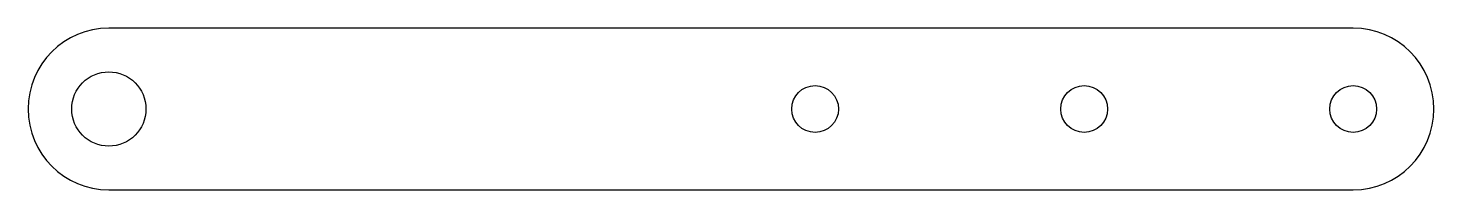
# Model space of a CAD drawing. Header units: millimetres. Extents: x -73 to 58, y -8 to 8.
import ezdxf

# ---------------------------------------------------------------- set-up
doc = ezdxf.new("R2010")
doc.units = ezdxf.units.MM
doc.layers.add('Sketch004', color=7, linetype='CONTINUOUS')

msp = doc.modelspace()

# ---------------------------------------------------------------- linework, layer by layer
at = {"layer": 'Sketch004'}
for p, q in [((50, 7.5), (-65.625, 7.5)), ((-65.625, -7.5), (50, -7.5))]:
    msp.add_line(p, q, dxfattribs=at)
for centre, radius in [((-65.625, 0), 3.45), ((0, 0), 2.175), ((25, 0), 2.175), ((50, 0), 2.175)]:
    msp.add_circle(centre, radius, dxfattribs=at)
for centre, start, end in [((-65.625, 0), 90, -90), ((50, 0), -90, 90)]:
    msp.add_arc(centre, 7.5, start, end, dxfattribs=at)

doc.saveas('drawing.dxf')
